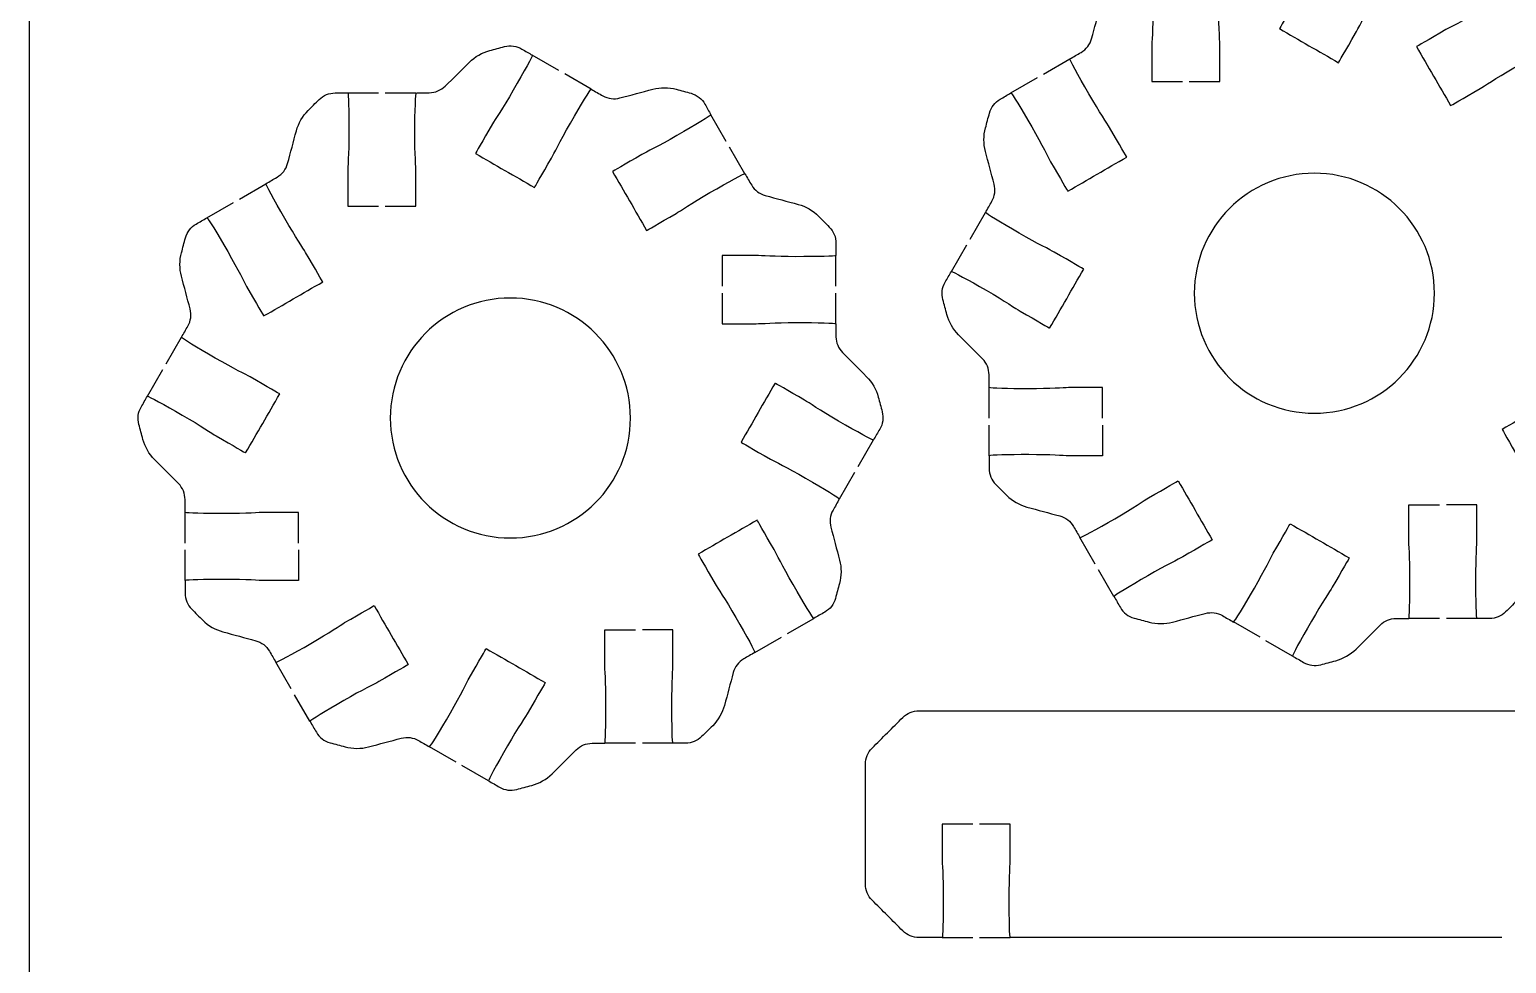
# Model space of a CAD drawing. Extents: x 0 to 400, y 230 to 450.
# Drawn here: x 135 to 200.1, y 370.4 to 411.6 of the extents above; entities that cross this region are included whole.
import ezdxf

# ---------------------------------------------------------------- set-up
doc = ezdxf.new("R2010")
doc.units = 0
doc.header["$MEASUREMENT"] = 0
doc.layers.add('DEFAULT', color=18, linetype='CONTINUOUS')

msp = doc.modelspace()

# ---------------------------------------------------------------- linework, layer by layer
at = {"layer": 'DEFAULT', "color": 1}
for points in [[(135.001, 242.147), (135.001, 437.847)], [(158.313, 409.76), (157.142, 410.434)], [(179.656, 409.595), (180.824, 410.272)], [(159.738, 408.935), (158.571, 409.609)], [(178.227, 408.769), (179.395, 409.446)], [(149.017, 408.773), (150.369, 408.776)], [(150.668, 408.78), (152.02, 408.783)], [(165.683, 406.638), (165.009, 407.809)], [(166.508, 405.213), (165.834, 406.381)], [(144.244, 404.095), (145.412, 404.772)], [(142.816, 403.269), (143.983, 403.947)], [(176.432, 402.334), (177.106, 403.506)], [(175.606, 400.906), (176.28, 402.077)], [(170.509, 400.256), (170.509, 401.604)], [(170.509, 398.605), (170.509, 399.953)], [(141.02, 396.835), (141.694, 398.006)], [(140.194, 395.406), (140.868, 396.577)], [(177.264, 394.432), (177.264, 395.783)], [(177.268, 392.781), (177.268, 394.132)], [(171.496, 392.312), (172.17, 393.48)], [(170.671, 390.883), (171.345, 392.051)], [(141.852, 388.932), (141.852, 390.283)], [(181.939, 388.008), (181.265, 389.179)], [(141.856, 387.281), (141.856, 388.632)], [(182.764, 386.579), (182.09, 387.747)], [(168.378, 384.942), (169.546, 385.616)], [(189.199, 384.78), (188.031, 385.458)], [(197.101, 385.609), (195.753, 385.609)], [(198.752, 385.609), (197.404, 385.609)], [(166.949, 384.117), (168.117, 384.791)], [(190.627, 383.955), (189.46, 384.632)], [(146.527, 382.508), (145.853, 383.679)], [(147.352, 381.079), (146.678, 382.247)], [(153.787, 379.28), (152.619, 379.958)], [(161.689, 380.109), (160.342, 380.109)], [(163.34, 380.109), (161.993, 380.109)], [(155.216, 378.455), (154.048, 379.132)], [(175.199, 371.547), (176.547, 371.547)], [(176.847, 371.547), (178.198, 371.547)]]:
    msp.add_lwpolyline(points, dxfattribs=at)
for points, knots in [([(186.08, 409.274), (186.531, 409.274), (186.981, 409.274), (187.431, 409.274), (187.431, 409.773), (187.431, 410.273), (187.431, 410.773), (187.431, 410.985), (187.382, 411.556), (187.382, 412.523), (187.382, 413.489), (187.424, 414.283), (187.452, 414.283), (187.642, 414.283), (187.831, 414.283), (188.02, 414.283), (188.285, 414.283), (188.539, 414.389), (188.726, 414.576), (189.079, 414.925), (189.432, 415.274), (189.784, 415.624), (190.031, 415.871), (190.342, 416.05), (190.68, 416.139), (190.898, 416.196), (191.116, 416.254), (191.333, 416.312), (191.594, 416.382), (191.869, 416.343), (192.102, 416.206), (192.253, 416.115), (192.403, 416.025), (192.554, 415.934), (192.578, 415.92), (192.204, 415.232), (191.721, 414.392), (191.238, 413.556), (190.91, 413.087), (190.804, 412.904), (190.366, 412.145), (190.052, 411.605), (190.052, 411.605), (190.919, 411.105), (191.786, 410.604), (192.652, 410.103), (192.652, 410.103), (192.966, 410.642), (193.404, 411.401), (193.51, 411.584), (193.753, 412.103), (194.236, 412.943), (194.716, 413.772), (195.122, 414.431), (195.154, 414.431), (195.325, 414.335), (195.497, 414.238), (195.669, 414.142), (195.894, 414.015), (196.163, 413.983), (196.413, 414.05), (196.898, 414.178), (197.382, 414.307), (197.866, 414.435), (198.205, 414.523), (198.561, 414.523), (198.897, 414.431), (199.114, 414.372), (199.332, 414.314), (199.549, 414.255), (199.81, 414.184), (200.033, 414.011), (200.163, 413.775), (200.249, 413.62), (200.335, 413.465), (200.421, 413.309), (200.421, 413.278), (199.757, 412.872), (198.928, 412.392), (198.092, 411.909), (197.57, 411.665), (197.387, 411.56), (196.632, 411.122), (196.088, 410.812), (196.088, 410.812), (196.589, 409.945), (197.09, 409.078), (197.591, 408.212), (197.591, 408.212), (198.131, 408.522), (198.89, 408.96), (199.073, 409.065), (199.542, 409.394), (200.382, 409.877), (201.218, 410.36), (201.906, 410.734), (201.92, 410.709), (202.02, 410.541), (202.12, 410.373), (202.22, 410.205), (202.354, 409.983), (202.569, 409.817), (202.819, 409.75), (203.302, 409.621), (203.784, 409.491), (204.266, 409.362), (204.605, 409.27), (204.915, 409.09), (205.165, 408.84), (205.323, 408.681), (205.481, 408.522), (205.638, 408.363), (205.829, 408.173), (205.935, 407.912), (205.927, 407.644), (205.925, 407.464), (205.923, 407.284), (205.92, 407.104), (205.92, 407.076), (205.137, 407.055), (204.171, 407.055), (203.204, 407.055), (202.633, 407.104), (202.421, 407.104), (201.921, 407.104), (201.421, 407.104), (200.922, 407.104), (200.922, 406.655), (200.922, 406.206), (200.922, 405.756)], [0, 0, 0, 0, 3.83, 3.83, 3.83, 8.08, 8.08, 8.08, 9.08, 9.08, 9.08, 10.08, 10.08, 10.08, 11.69, 11.69, 11.69, 12.69, 12.69, 12.69, 16.911481, 16.911481, 16.911481, 17.911481, 17.911481, 17.911481, 19.825273, 19.825273, 19.825273, 20.825273, 20.825273, 20.825273, 22.319026, 22.319026, 22.319026, 23.319026, 23.319026, 23.319026, 24.319026, 24.319026, 24.319026, 25.319026, 25.319026, 25.319026, 33.831635, 33.831635, 33.831635, 34.831635, 34.831635, 34.831635, 35.831635, 35.831635, 35.831635, 36.831635, 36.831635, 36.831635, 38.50615, 38.50615, 38.50615, 39.50615, 39.50615, 39.50615, 43.767898, 43.767898, 43.767898, 44.767898, 44.767898, 44.767898, 46.684275, 46.684275, 46.684275, 47.684275, 47.684275, 47.684275, 49.192685, 49.192685, 49.192685, 50.192685, 50.192685, 50.192685, 51.192685, 51.192685, 51.192685, 52.192685, 52.192685, 52.192685, 60.705293, 60.705293, 60.705293, 61.705293, 61.705293, 61.705293, 62.705293, 62.705293, 62.705293, 63.705293, 63.705293, 63.705293, 65.368843, 65.368843, 65.368843, 66.368843, 66.368843, 66.368843, 70.61384, 70.61384, 70.61384, 71.61384, 71.61384, 71.61384, 73.515971, 73.515971, 73.515971, 74.515971, 74.515971, 74.515971, 76.046102, 76.046102, 76.046102, 77.046102, 77.046102, 77.046102, 78.046102, 78.046102, 78.046102, 82.296102, 82.296102, 82.296102, 86.116102, 86.116102, 86.116102, 86.116102]), ([(182.26, 394.432), (182.26, 394.883), (182.26, 395.333), (182.26, 395.783), (181.76, 395.783), (181.26, 395.783), (180.76, 395.783), (180.549, 395.783), (179.977, 395.734), (179.011, 395.734), (178.09, 395.734), (177.335, 395.752), (177.264, 395.783), (177.264, 395.972), (177.264, 396.16), (177.264, 396.348), (177.264, 396.612), (177.158, 396.866), (176.975, 397.053), (176.623, 397.406), (176.272, 397.759), (175.92, 398.112), (175.673, 398.359), (175.497, 398.669), (175.405, 399.004), (175.346, 399.224), (175.288, 399.444), (175.229, 399.664), (175.158, 399.921), (175.193, 400.197), (175.328, 400.426), (175.42, 400.586), (175.513, 400.746), (175.606, 400.906), (175.673, 400.895), (176.34, 400.535), (177.141, 400.073), (177.977, 399.59), (178.45, 399.262), (178.633, 399.156), (179.388, 398.719), (179.931, 398.405), (179.931, 398.405), (180.431, 399.271), (180.931, 400.138), (181.431, 401.005), (181.431, 401.005), (180.891, 401.318), (180.132, 401.756), (179.949, 401.862), (179.43, 402.105), (178.594, 402.588), (177.779, 403.058), (177.13, 403.456), (177.106, 403.502), (177.2, 403.667), (177.294, 403.831), (177.388, 403.996), (177.518, 404.225), (177.554, 404.497), (177.487, 404.751), (177.358, 405.232), (177.23, 405.713), (177.102, 406.194), (177.014, 406.533), (177.014, 406.889), (177.106, 407.228), (177.164, 407.447), (177.223, 407.667), (177.282, 407.887), (177.349, 408.141), (177.518, 408.36), (177.748, 408.494), (177.908, 408.586), (178.067, 408.677), (178.227, 408.769), (178.273, 408.744), (178.672, 408.092), (179.141, 407.28), (179.624, 406.444), (179.868, 405.926), (179.974, 405.742), (180.411, 404.984), (180.725, 404.441), (180.725, 404.441), (181.592, 404.942), (182.458, 405.442), (183.325, 405.943), (183.325, 405.943), (183.011, 406.483), (182.574, 407.242), (182.468, 407.425), (182.14, 407.894), (181.656, 408.734), (181.173, 409.57), (180.799, 410.258), (180.824, 410.272), (180.987, 410.367), (181.151, 410.462), (181.314, 410.558), (181.543, 410.688), (181.709, 410.907), (181.78, 411.161), (181.909, 411.642), (182.039, 412.123), (182.168, 412.604), (182.26, 412.943), (182.436, 413.249), (182.683, 413.496), (182.844, 413.657), (183.005, 413.819), (183.166, 413.98), (183.353, 414.167), (183.607, 414.272), (183.875, 414.272), (184.06, 414.272), (184.245, 414.272), (184.429, 414.272), (184.457, 414.272), (184.479, 413.489), (184.479, 412.523), (184.479, 411.556), (184.429, 410.985), (184.429, 410.773), (184.429, 410.273), (184.429, 409.773), (184.429, 409.274), (184.88, 409.274), (185.33, 409.274), (185.78, 409.274)], [0, 0, 0, 0, 3.83, 3.83, 3.83, 8.08, 8.08, 8.08, 9.08, 9.08, 9.08, 10.08, 10.08, 10.08, 11.68, 11.68, 11.68, 12.68, 12.68, 12.68, 16.915576, 16.915576, 16.915576, 17.915576, 17.915576, 17.915576, 19.851267, 19.851267, 19.851267, 20.851267, 20.851267, 20.851267, 22.424067, 22.424067, 22.424067, 23.424067, 23.424067, 23.424067, 24.424067, 24.424067, 24.424067, 25.424067, 25.424067, 25.424067, 33.931675, 33.931675, 33.931675, 34.931675, 34.931675, 34.931675, 35.931675, 35.931675, 35.931675, 36.931675, 36.931675, 36.931675, 38.544127, 38.544127, 38.544127, 39.544127, 39.544127, 39.544127, 43.77688, 43.77688, 43.77688, 44.77688, 44.77688, 44.77688, 46.712571, 46.712571, 46.712571, 47.712571, 47.712571, 47.712571, 49.280372, 49.280372, 49.280372, 50.280372, 50.280372, 50.280372, 51.280372, 51.280372, 51.280372, 52.280372, 52.280372, 52.280372, 60.79298, 60.79298, 60.79298, 61.79298, 61.79298, 61.79298, 62.79298, 62.79298, 62.79298, 63.79298, 63.79298, 63.79298, 65.401769, 65.401769, 65.401769, 66.401769, 66.401769, 66.401769, 70.637108, 70.637108, 70.637108, 71.637108, 71.637108, 71.637108, 73.574581, 73.574581, 73.574581, 74.574581, 74.574581, 74.574581, 76.144581, 76.144581, 76.144581, 77.144581, 77.144581, 77.144581, 78.144581, 78.144581, 78.144581, 82.394581, 82.394581, 82.394581, 86.224581, 86.224581, 86.224581, 86.224581]), ([(150.668, 403.774), (151.119, 403.774), (151.569, 403.774), (152.02, 403.774), (152.02, 404.273), (152.02, 404.773), (152.02, 405.273), (152.02, 405.485), (151.97, 406.056), (151.97, 407.023), (151.97, 407.989), (152.012, 408.783), (152.041, 408.783), (152.23, 408.783), (152.419, 408.783), (152.609, 408.783), (152.873, 408.783), (153.127, 408.889), (153.314, 409.076), (153.667, 409.425), (154.02, 409.774), (154.373, 410.124), (154.62, 410.371), (154.93, 410.551), (155.269, 410.639), (155.486, 410.696), (155.704, 410.754), (155.921, 410.812), (156.182, 410.882), (156.457, 410.843), (156.69, 410.706), (156.841, 410.615), (156.991, 410.525), (157.142, 410.434), (157.167, 410.42), (156.793, 409.732), (156.309, 408.892), (155.826, 408.056), (155.498, 407.587), (155.392, 407.404), (154.955, 406.645), (154.641, 406.106), (154.641, 406.106), (155.507, 405.605), (156.374, 405.104), (157.241, 404.603), (157.241, 404.603), (157.555, 405.142), (157.992, 405.901), (158.098, 406.084), (158.341, 406.603), (158.825, 407.443), (159.304, 408.272), (159.71, 408.931), (159.742, 408.931), (159.914, 408.835), (160.085, 408.738), (160.257, 408.642), (160.483, 408.515), (160.751, 408.483), (161.001, 408.55), (161.486, 408.678), (161.97, 408.807), (162.455, 408.935), (162.793, 409.023), (163.15, 409.023), (163.485, 408.931), (163.702, 408.872), (163.92, 408.814), (164.137, 408.755), (164.399, 408.684), (164.621, 408.511), (164.751, 408.275), (164.837, 408.12), (164.923, 407.965), (165.009, 407.809), (165.009, 407.778), (164.346, 407.372), (163.517, 406.892), (162.68, 406.409), (162.158, 406.165), (161.975, 406.06), (161.22, 405.622), (160.677, 405.312), (160.677, 405.312), (161.178, 404.445), (161.679, 403.578), (162.18, 402.712), (162.18, 402.712), (162.719, 403.022), (163.478, 403.46), (163.661, 403.566), (164.13, 403.894), (164.97, 404.377), (165.806, 404.86), (166.494, 405.234), (166.508, 405.209), (166.608, 405.041), (166.708, 404.873), (166.808, 404.705), (166.942, 404.483), (167.157, 404.317), (167.408, 404.25), (167.89, 404.121), (168.372, 403.991), (168.854, 403.862), (169.193, 403.77), (169.503, 403.59), (169.754, 403.34), (169.911, 403.181), (170.069, 403.022), (170.226, 402.863), (170.417, 402.673), (170.523, 402.412), (170.516, 402.144), (170.513, 401.964), (170.511, 401.784), (170.509, 401.604), (170.509, 401.576), (169.725, 401.555), (168.759, 401.555), (167.792, 401.555), (167.221, 401.604), (167.009, 401.604), (166.509, 401.604), (166.01, 401.604), (165.51, 401.604), (165.51, 401.155), (165.51, 400.706), (165.51, 400.256)], [0, 0, 0, 0, 3.83, 3.83, 3.83, 8.08, 8.08, 8.08, 9.08, 9.08, 9.08, 10.08, 10.08, 10.08, 11.69, 11.69, 11.69, 12.69, 12.69, 12.69, 16.911481, 16.911481, 16.911481, 17.911481, 17.911481, 17.911481, 19.825273, 19.825273, 19.825273, 20.825273, 20.825273, 20.825273, 22.319026, 22.319026, 22.319026, 23.319026, 23.319026, 23.319026, 24.319026, 24.319026, 24.319026, 25.319026, 25.319026, 25.319026, 33.831635, 33.831635, 33.831635, 34.831635, 34.831635, 34.831635, 35.831635, 35.831635, 35.831635, 36.831635, 36.831635, 36.831635, 38.50615, 38.50615, 38.50615, 39.50615, 39.50615, 39.50615, 43.767898, 43.767898, 43.767898, 44.767898, 44.767898, 44.767898, 46.684275, 46.684275, 46.684275, 47.684275, 47.684275, 47.684275, 49.192685, 49.192685, 49.192685, 50.192685, 50.192685, 50.192685, 51.192685, 51.192685, 51.192685, 52.192685, 52.192685, 52.192685, 60.705293, 60.705293, 60.705293, 61.705293, 61.705293, 61.705293, 62.705293, 62.705293, 62.705293, 63.705293, 63.705293, 63.705293, 65.368843, 65.368843, 65.368843, 66.368843, 66.368843, 66.368843, 70.61384, 70.61384, 70.61384, 71.61384, 71.61384, 71.61384, 73.515971, 73.515971, 73.515971, 74.515971, 74.515971, 74.515971, 76.046102, 76.046102, 76.046102, 77.046102, 77.046102, 77.046102, 78.046102, 78.046102, 78.046102, 82.296102, 82.296102, 82.296102, 86.116102, 86.116102, 86.116102, 86.116102]), ([(146.848, 388.932), (146.848, 389.383), (146.848, 389.833), (146.848, 390.283), (146.348, 390.283), (145.848, 390.283), (145.349, 390.283), (145.137, 390.283), (144.565, 390.234), (143.599, 390.234), (142.678, 390.234), (141.923, 390.252), (141.852, 390.283), (141.852, 390.472), (141.852, 390.66), (141.852, 390.848), (141.852, 391.112), (141.747, 391.366), (141.563, 391.553), (141.212, 391.906), (140.86, 392.259), (140.508, 392.612), (140.261, 392.859), (140.085, 393.169), (139.993, 393.504), (139.935, 393.724), (139.876, 393.944), (139.817, 394.164), (139.746, 394.422), (139.782, 394.697), (139.916, 394.926), (140.009, 395.086), (140.102, 395.246), (140.194, 395.406), (140.261, 395.395), (140.928, 395.035), (141.729, 394.573), (142.565, 394.09), (143.038, 393.762), (143.221, 393.656), (143.976, 393.219), (144.519, 392.905), (144.519, 392.905), (145.019, 393.771), (145.519, 394.638), (146.019, 395.505), (146.019, 395.505), (145.479, 395.819), (144.721, 396.256), (144.537, 396.362), (144.019, 396.605), (143.182, 397.089), (142.368, 397.558), (141.718, 397.956), (141.694, 398.002), (141.788, 398.167), (141.882, 398.331), (141.976, 398.496), (142.106, 398.725), (142.142, 398.997), (142.075, 399.251), (141.947, 399.732), (141.818, 400.213), (141.69, 400.694), (141.602, 401.033), (141.602, 401.389), (141.694, 401.728), (141.753, 401.947), (141.811, 402.167), (141.87, 402.387), (141.937, 402.641), (142.106, 402.86), (142.336, 402.994), (142.496, 403.086), (142.656, 403.177), (142.816, 403.269), (142.861, 403.244), (143.26, 402.592), (143.729, 401.78), (144.213, 400.944), (144.456, 400.426), (144.562, 400.242), (144.999, 399.484), (145.313, 398.941), (145.313, 398.941), (146.18, 399.442), (147.047, 399.942), (147.913, 400.443), (147.913, 400.443), (147.599, 400.983), (147.162, 401.742), (147.056, 401.925), (146.728, 402.394), (146.245, 403.234), (145.761, 404.07), (145.387, 404.758), (145.412, 404.772), (145.575, 404.867), (145.739, 404.963), (145.902, 405.058), (146.132, 405.188), (146.297, 405.407), (146.368, 405.661), (146.497, 406.142), (146.627, 406.623), (146.756, 407.104), (146.848, 407.443), (147.024, 407.749), (147.271, 407.996), (147.432, 408.157), (147.593, 408.319), (147.754, 408.48), (147.941, 408.667), (148.195, 408.773), (148.464, 408.773), (148.648, 408.773), (148.833, 408.773), (149.017, 408.773), (149.046, 408.773), (149.067, 407.989), (149.067, 407.023), (149.067, 406.056), (149.017, 405.485), (149.017, 405.273), (149.017, 404.773), (149.017, 404.273), (149.017, 403.774), (149.468, 403.774), (149.918, 403.774), (150.369, 403.774)], [0, 0, 0, 0, 3.83, 3.83, 3.83, 8.08, 8.08, 8.08, 9.08, 9.08, 9.08, 10.08, 10.08, 10.08, 11.68, 11.68, 11.68, 12.68, 12.68, 12.68, 16.915576, 16.915576, 16.915576, 17.915576, 17.915576, 17.915576, 19.851267, 19.851267, 19.851267, 20.851267, 20.851267, 20.851267, 22.424067, 22.424067, 22.424067, 23.424067, 23.424067, 23.424067, 24.424067, 24.424067, 24.424067, 25.424067, 25.424067, 25.424067, 33.931675, 33.931675, 33.931675, 34.931675, 34.931675, 34.931675, 35.931675, 35.931675, 35.931675, 36.931675, 36.931675, 36.931675, 38.544127, 38.544127, 38.544127, 39.544127, 39.544127, 39.544127, 43.77688, 43.77688, 43.77688, 44.77688, 44.77688, 44.77688, 46.712571, 46.712571, 46.712571, 47.712571, 47.712571, 47.712571, 49.280372, 49.280372, 49.280372, 50.280372, 50.280372, 50.280372, 51.280372, 51.280372, 51.280372, 52.280372, 52.280372, 52.280372, 60.79298, 60.79298, 60.79298, 61.79298, 61.79298, 61.79298, 62.79298, 62.79298, 62.79298, 63.79298, 63.79298, 63.79298, 65.401769, 65.401769, 65.401769, 66.401769, 66.401769, 66.401769, 70.637108, 70.637108, 70.637108, 71.637108, 71.637108, 71.637108, 73.574581, 73.574581, 73.574581, 74.574581, 74.574581, 74.574581, 76.144581, 76.144581, 76.144581, 77.144581, 77.144581, 77.144581, 78.144581, 78.144581, 78.144581, 82.394581, 82.394581, 82.394581, 86.224581, 86.224581, 86.224581, 86.224581]), ([(200.922, 405.453), (200.922, 405.003), (200.922, 404.552), (200.922, 404.102), (201.421, 404.102), (201.921, 404.102), (202.421, 404.102), (202.633, 404.102), (203.204, 404.151), (204.171, 404.151), (205.137, 404.151), (205.92, 404.13), (205.92, 404.102), (205.924, 403.909), (205.927, 403.716), (205.931, 403.523), (205.935, 403.262), (206.037, 403.015), (206.22, 402.832), (206.573, 402.477), (206.926, 402.122), (207.279, 401.767), (207.526, 401.516), (207.705, 401.209), (207.794, 400.87), (207.851, 400.653), (207.909, 400.435), (207.967, 400.218), (208.037, 399.957), (207.998, 399.678), (207.861, 399.449), (207.768, 399.292), (207.675, 399.136), (207.582, 398.98), (207.568, 398.958), (206.876, 399.329), (206.04, 399.812), (205.204, 400.295), (204.735, 400.624), (204.552, 400.729), (203.793, 401.167), (203.25, 401.481), (203.25, 401.481), (202.75, 400.614), (202.25, 399.747), (201.751, 398.881), (201.751, 398.881), (202.29, 398.567), (203.049, 398.129), (203.232, 398.024), (203.751, 397.784), (204.59, 397.3), (205.419, 396.821), (206.079, 396.411), (206.079, 396.38), (205.986, 396.213), (205.893, 396.046), (205.8, 395.879), (205.67, 395.653), (205.638, 395.385), (205.705, 395.134), (205.833, 394.65), (205.962, 394.165), (206.09, 393.681), (206.178, 393.346), (206.178, 392.989), (206.086, 392.651), (206.027, 392.433), (205.969, 392.216), (205.91, 391.998), (205.839, 391.741), (205.67, 391.518), (205.437, 391.388), (205.277, 391.297), (205.117, 391.207), (204.957, 391.116), (204.926, 391.116), (204.52, 391.776), (204.04, 392.605), (203.557, 393.444), (203.313, 393.963), (203.208, 394.147), (202.77, 394.905), (202.46, 395.445), (202.46, 395.445), (201.593, 394.944), (200.726, 394.443), (199.86, 393.942), (199.86, 393.942), (200.17, 393.402), (200.608, 392.644), (200.713, 392.46), (201.041, 391.991), (201.525, 391.155), (202.008, 390.315), (202.382, 389.627), (202.357, 389.613), (202.194, 389.518), (202.03, 389.423), (201.867, 389.328), (201.641, 389.194), (201.475, 388.978), (201.408, 388.724), (201.279, 388.243), (201.15, 387.762), (201.02, 387.281), (200.929, 386.943), (200.749, 386.632), (200.502, 386.385), (200.339, 386.224), (200.177, 386.063), (200.015, 385.902), (199.828, 385.715), (199.574, 385.609), (199.309, 385.609), (199.124, 385.609), (198.938, 385.609), (198.752, 385.609), (198.724, 385.609), (198.703, 386.396), (198.703, 387.363), (198.703, 388.329), (198.752, 388.901), (198.752, 389.112), (198.752, 389.613), (198.752, 390.114), (198.752, 390.615), (198.303, 390.615), (197.854, 390.615), (197.404, 390.615)], [0, 0, 0, 0, 3.83, 3.83, 3.83, 8.08, 8.08, 8.08, 9.08, 9.08, 9.08, 10.08, 10.08, 10.08, 11.720274, 11.720274, 11.720274, 12.720274, 12.720274, 12.720274, 16.977081, 16.977081, 16.977081, 17.977081, 17.977081, 17.977081, 19.890873, 19.890873, 19.890873, 20.890873, 20.890873, 20.890873, 22.437805, 22.437805, 22.437805, 23.437805, 23.437805, 23.437805, 24.437805, 24.437805, 24.437805, 25.437805, 25.437805, 25.437805, 33.945414, 33.945414, 33.945414, 34.945414, 34.945414, 34.945414, 35.945414, 35.945414, 35.945414, 36.945414, 36.945414, 36.945414, 38.570375, 38.570375, 38.570375, 39.570375, 39.570375, 39.570375, 43.832124, 43.832124, 43.832124, 44.832124, 44.832124, 44.832124, 46.7485, 46.7485, 46.7485, 47.7485, 47.7485, 47.7485, 49.31135, 49.31135, 49.31135, 50.31135, 50.31135, 50.31135, 51.31135, 51.31135, 51.31135, 52.31135, 52.31135, 52.31135, 60.823959, 60.823959, 60.823959, 61.823959, 61.823959, 61.823959, 62.823959, 62.823959, 62.823959, 63.823959, 63.823959, 63.823959, 65.432747, 65.432747, 65.432747, 66.432747, 66.432747, 66.432747, 70.668086, 70.668086, 70.668086, 71.668086, 71.668086, 71.668086, 73.612643, 73.612643, 73.612643, 74.612643, 74.612643, 74.612643, 76.192643, 76.192643, 76.192643, 77.192643, 77.192643, 77.192643, 78.192643, 78.192643, 78.192643, 82.452643, 82.452643, 82.452643, 86.272643, 86.272643, 86.272643, 86.272643]), ([(186.303, 399.943), (186.303, 402.864), (188.67, 405.231), (191.591, 405.231), (194.512, 405.231), (196.879, 402.864), (196.879, 399.943), (196.879, 397.022), (194.512, 394.659), (191.591, 394.659), (188.67, 394.659), (186.303, 397.022), (186.303, 399.943)], [1, 1, 1, 1, 2, 2, 2, 3, 3, 3, 4, 4, 4, 5, 5, 5, 5]), ([(150.891, 394.443), (150.891, 397.364), (153.258, 399.732), (156.179, 399.732), (159.1, 399.732), (161.468, 397.364), (161.468, 394.443), (161.468, 391.522), (159.1, 389.159), (156.179, 389.159), (153.258, 389.159), (150.891, 391.522), (150.891, 394.443)], [1, 1, 1, 1, 2, 2, 2, 3, 3, 3, 4, 4, 4, 5, 5, 5, 5]), ([(165.51, 399.953), (165.51, 399.503), (165.51, 399.052), (165.51, 398.602), (166.01, 398.602), (166.509, 398.602), (167.009, 398.602), (167.221, 398.602), (167.792, 398.651), (168.759, 398.651), (169.725, 398.651), (170.509, 398.63), (170.509, 398.602), (170.512, 398.409), (170.516, 398.216), (170.519, 398.023), (170.523, 397.762), (170.625, 397.515), (170.808, 397.332), (171.161, 396.977), (171.514, 396.622), (171.867, 396.267), (172.114, 396.016), (172.294, 395.709), (172.382, 395.37), (172.439, 395.153), (172.497, 394.935), (172.555, 394.718), (172.625, 394.457), (172.586, 394.178), (172.449, 393.949), (172.356, 393.792), (172.263, 393.636), (172.17, 393.48), (172.156, 393.458), (171.465, 393.829), (170.629, 394.312), (169.792, 394.795), (169.323, 395.124), (169.14, 395.229), (168.381, 395.667), (167.838, 395.981), (167.838, 395.981), (167.338, 395.114), (166.839, 394.247), (166.339, 393.381), (166.339, 393.381), (166.879, 393.067), (167.637, 392.629), (167.82, 392.524), (168.339, 392.284), (169.179, 391.8), (170.008, 391.321), (170.667, 390.911), (170.667, 390.88), (170.574, 390.713), (170.482, 390.546), (170.389, 390.379), (170.258, 390.153), (170.226, 389.885), (170.293, 389.634), (170.422, 389.15), (170.55, 388.665), (170.678, 388.181), (170.766, 387.846), (170.766, 387.489), (170.674, 387.151), (170.616, 386.933), (170.557, 386.716), (170.498, 386.498), (170.427, 386.241), (170.258, 386.018), (170.025, 385.888), (169.865, 385.797), (169.705, 385.707), (169.546, 385.616), (169.514, 385.616), (169.108, 386.276), (168.628, 387.105), (168.145, 387.945), (167.902, 388.463), (167.796, 388.647), (167.358, 389.405), (167.048, 389.945), (167.048, 389.945), (166.181, 389.444), (165.315, 388.943), (164.448, 388.442), (164.448, 388.442), (164.758, 387.902), (165.196, 387.144), (165.302, 386.96), (165.63, 386.491), (166.113, 385.655), (166.596, 384.815), (166.97, 384.127), (166.946, 384.113), (166.782, 384.018), (166.619, 383.923), (166.455, 383.828), (166.229, 383.694), (166.064, 383.478), (165.997, 383.224), (165.867, 382.743), (165.738, 382.262), (165.609, 381.781), (165.517, 381.443), (165.337, 381.132), (165.09, 380.885), (164.928, 380.724), (164.765, 380.563), (164.603, 380.402), (164.416, 380.215), (164.162, 380.109), (163.898, 380.109), (163.712, 380.109), (163.526, 380.109), (163.34, 380.109), (163.312, 380.109), (163.291, 380.896), (163.291, 381.863), (163.291, 382.829), (163.34, 383.401), (163.34, 383.612), (163.34, 384.113), (163.34, 384.614), (163.34, 385.115), (162.891, 385.115), (162.442, 385.115), (161.993, 385.115)], [0, 0, 0, 0, 3.83, 3.83, 3.83, 8.08, 8.08, 8.08, 9.08, 9.08, 9.08, 10.08, 10.08, 10.08, 11.720274, 11.720274, 11.720274, 12.720274, 12.720274, 12.720274, 16.977081, 16.977081, 16.977081, 17.977081, 17.977081, 17.977081, 19.890873, 19.890873, 19.890873, 20.890873, 20.890873, 20.890873, 22.437805, 22.437805, 22.437805, 23.437805, 23.437805, 23.437805, 24.437805, 24.437805, 24.437805, 25.437805, 25.437805, 25.437805, 33.945414, 33.945414, 33.945414, 34.945414, 34.945414, 34.945414, 35.945414, 35.945414, 35.945414, 36.945414, 36.945414, 36.945414, 38.570375, 38.570375, 38.570375, 39.570375, 39.570375, 39.570375, 43.832124, 43.832124, 43.832124, 44.832124, 44.832124, 44.832124, 46.7485, 46.7485, 46.7485, 47.7485, 47.7485, 47.7485, 49.31135, 49.31135, 49.31135, 50.31135, 50.31135, 50.31135, 51.31135, 51.31135, 51.31135, 52.31135, 52.31135, 52.31135, 60.823959, 60.823959, 60.823959, 61.823959, 61.823959, 61.823959, 62.823959, 62.823959, 62.823959, 63.823959, 63.823959, 63.823959, 65.432747, 65.432747, 65.432747, 66.432747, 66.432747, 66.432747, 70.668086, 70.668086, 70.668086, 71.668086, 71.668086, 71.668086, 73.612643, 73.612643, 73.612643, 74.612643, 74.612643, 74.612643, 76.192643, 76.192643, 76.192643, 77.192643, 77.192643, 77.192643, 78.192643, 78.192643, 78.192643, 82.452643, 82.452643, 82.452643, 86.272643, 86.272643, 86.272643, 86.272643]), ([(182.26, 394.132), (182.26, 393.682), (182.26, 393.232), (182.26, 392.781), (181.76, 392.781), (181.26, 392.781), (180.76, 392.781), (180.549, 392.781), (179.977, 392.831), (179.011, 392.831), (178.1, 392.831), (177.352, 392.813), (177.268, 392.781), (177.268, 392.597), (177.268, 392.412), (177.268, 392.227), (177.264, 391.963), (177.37, 391.705), (177.561, 391.518), (177.721, 391.357), (177.88, 391.196), (178.04, 391.035), (178.287, 390.788), (178.598, 390.612), (178.933, 390.52), (179.414, 390.391), (179.895, 390.261), (180.376, 390.132), (180.633, 390.061), (180.848, 389.896), (180.983, 389.666), (181.077, 389.503), (181.171, 389.339), (181.265, 389.176), (181.318, 389.176), (181.988, 389.539), (182.803, 390.008), (183.639, 390.492), (184.108, 390.82), (184.292, 390.926), (185.05, 391.363), (185.59, 391.677), (185.59, 391.677), (186.091, 390.81), (186.592, 389.944), (187.093, 389.077), (187.093, 389.077), (186.549, 388.763), (185.794, 388.326), (185.611, 388.22), (185.089, 387.976), (184.253, 387.493), (183.441, 387.024), (182.792, 386.625), (182.764, 386.579), (182.858, 386.418), (182.952, 386.257), (183.046, 386.096), (183.177, 385.867), (183.396, 385.697), (183.65, 385.63), (183.869, 385.572), (184.089, 385.513), (184.309, 385.454), (184.648, 385.362), (185.004, 385.362), (185.343, 385.451), (185.824, 385.579), (186.305, 385.707), (186.786, 385.835), (187.043, 385.902), (187.315, 385.867), (187.541, 385.736), (187.704, 385.642), (187.868, 385.548), (188.031, 385.454), (188.077, 385.482), (188.479, 386.131), (188.948, 386.946), (189.432, 387.782), (189.671, 388.301), (189.777, 388.484), (190.215, 389.243), (190.529, 389.783), (190.529, 389.783), (191.395, 389.283), (192.262, 388.783), (193.129, 388.283), (193.129, 388.283), (192.815, 387.74), (192.377, 386.985), (192.271, 386.802), (191.943, 386.329), (191.46, 385.493), (190.977, 384.657), (190.603, 383.969), (190.627, 383.955), (190.79, 383.862), (190.952, 383.769), (191.114, 383.676), (191.344, 383.542), (191.615, 383.507), (191.869, 383.574), (192.089, 383.633), (192.309, 383.691), (192.529, 383.75), (192.868, 383.842), (193.175, 384.018), (193.425, 384.265), (193.778, 384.617), (194.131, 384.968), (194.483, 385.32), (194.67, 385.507), (194.924, 385.609), (195.189, 385.609), (195.376, 385.609), (195.563, 385.609), (195.75, 385.609), (195.778, 385.609), (195.799, 386.396), (195.799, 387.363), (195.799, 388.329), (195.75, 388.901), (195.75, 389.112), (195.75, 389.613), (195.75, 390.114), (195.75, 390.615), (196.2, 390.615), (196.651, 390.615), (197.101, 390.615)], [0, 0, 0, 0, 3.83, 3.83, 3.83, 8.08, 8.08, 8.08, 9.08, 9.08, 9.08, 10.08, 10.08, 10.08, 11.65, 11.65, 11.65, 12.65, 12.65, 12.65, 14.580414, 14.580414, 14.580414, 15.580414, 15.580414, 15.580414, 19.815754, 19.815754, 19.815754, 20.815754, 20.815754, 20.815754, 22.419531, 22.419531, 22.419531, 23.419531, 23.419531, 23.419531, 24.419531, 24.419531, 24.419531, 25.419531, 25.419531, 25.419531, 33.932139, 33.932139, 33.932139, 34.932139, 34.932139, 34.932139, 35.932139, 35.932139, 35.932139, 36.932139, 36.932139, 36.932139, 38.518613, 38.518613, 38.518613, 39.518613, 39.518613, 39.518613, 41.454304, 41.454304, 41.454304, 42.454304, 42.454304, 42.454304, 46.687057, 46.687057, 46.687057, 47.687057, 47.687057, 47.687057, 49.290834, 49.290834, 49.290834, 50.290834, 50.290834, 50.290834, 51.290834, 51.290834, 51.290834, 52.290834, 52.290834, 52.290834, 60.798443, 60.798443, 60.798443, 61.798443, 61.798443, 61.798443, 62.798443, 62.798443, 62.798443, 63.798443, 63.798443, 63.798443, 65.388568, 65.388568, 65.388568, 66.388568, 66.388568, 66.388568, 68.324259, 68.324259, 68.324259, 69.324259, 69.324259, 69.324259, 73.559835, 73.559835, 73.559835, 74.559835, 74.559835, 74.559835, 76.149835, 76.149835, 76.149835, 77.149835, 77.149835, 77.149835, 78.149835, 78.149835, 78.149835, 82.409835, 82.409835, 82.409835, 86.239835, 86.239835, 86.239835, 86.239835]), ([(146.848, 388.632), (146.848, 388.182), (146.848, 387.732), (146.848, 387.281), (146.348, 387.281), (145.848, 387.281), (145.349, 387.281), (145.137, 387.281), (144.565, 387.331), (143.599, 387.331), (142.689, 387.331), (141.941, 387.313), (141.856, 387.281), (141.856, 387.097), (141.856, 386.912), (141.856, 386.727), (141.852, 386.463), (141.958, 386.205), (142.149, 386.018), (142.309, 385.857), (142.469, 385.696), (142.629, 385.535), (142.876, 385.288), (143.186, 385.112), (143.521, 385.02), (144.002, 384.891), (144.483, 384.761), (144.964, 384.632), (145.222, 384.561), (145.437, 384.396), (145.571, 384.166), (145.665, 384.003), (145.759, 383.839), (145.853, 383.676), (145.906, 383.676), (146.576, 384.039), (147.391, 384.508), (148.227, 384.992), (148.696, 385.32), (148.88, 385.426), (149.638, 385.863), (150.178, 386.177), (150.178, 386.177), (150.679, 385.31), (151.18, 384.444), (151.681, 383.577), (151.681, 383.577), (151.138, 383.263), (150.383, 382.826), (150.199, 382.72), (149.677, 382.476), (148.841, 381.993), (148.03, 381.524), (147.381, 381.125), (147.352, 381.079), (147.446, 380.918), (147.54, 380.757), (147.635, 380.596), (147.765, 380.367), (147.984, 380.198), (148.238, 380.13), (148.458, 380.072), (148.678, 380.013), (148.897, 379.954), (149.236, 379.862), (149.592, 379.862), (149.931, 379.951), (150.412, 380.079), (150.893, 380.207), (151.374, 380.335), (151.631, 380.402), (151.903, 380.367), (152.129, 380.236), (152.292, 380.142), (152.456, 380.048), (152.619, 379.954), (152.665, 379.982), (153.067, 380.631), (153.536, 381.446), (154.02, 382.282), (154.26, 382.801), (154.366, 382.984), (154.803, 383.743), (155.117, 384.283), (155.117, 384.283), (155.984, 383.783), (156.85, 383.283), (157.717, 382.783), (157.717, 382.783), (157.403, 382.24), (156.965, 381.485), (156.86, 381.302), (156.532, 380.829), (156.048, 379.993), (155.565, 379.157), (155.191, 378.469), (155.216, 378.455), (155.378, 378.362), (155.54, 378.269), (155.703, 378.176), (155.932, 378.042), (156.203, 378.007), (156.457, 378.074), (156.677, 378.133), (156.897, 378.191), (157.117, 378.25), (157.456, 378.342), (157.763, 378.518), (158.013, 378.765), (158.366, 379.117), (158.719, 379.468), (159.072, 379.82), (159.259, 380.007), (159.513, 380.109), (159.777, 380.109), (159.964, 380.109), (160.151, 380.109), (160.338, 380.109), (160.366, 380.109), (160.387, 380.896), (160.387, 381.863), (160.387, 382.829), (160.338, 383.401), (160.338, 383.612), (160.338, 384.113), (160.338, 384.614), (160.338, 385.115), (160.788, 385.115), (161.239, 385.115), (161.689, 385.115)], [0, 0, 0, 0, 3.83, 3.83, 3.83, 8.08, 8.08, 8.08, 9.08, 9.08, 9.08, 10.08, 10.08, 10.08, 11.65, 11.65, 11.65, 12.65, 12.65, 12.65, 14.580414, 14.580414, 14.580414, 15.580414, 15.580414, 15.580414, 19.815754, 19.815754, 19.815754, 20.815754, 20.815754, 20.815754, 22.419531, 22.419531, 22.419531, 23.419531, 23.419531, 23.419531, 24.419531, 24.419531, 24.419531, 25.419531, 25.419531, 25.419531, 33.932139, 33.932139, 33.932139, 34.932139, 34.932139, 34.932139, 35.932139, 35.932139, 35.932139, 36.932139, 36.932139, 36.932139, 38.518613, 38.518613, 38.518613, 39.518613, 39.518613, 39.518613, 41.454304, 41.454304, 41.454304, 42.454304, 42.454304, 42.454304, 46.687057, 46.687057, 46.687057, 47.687057, 47.687057, 47.687057, 49.290834, 49.290834, 49.290834, 50.290834, 50.290834, 50.290834, 51.290834, 51.290834, 51.290834, 52.290834, 52.290834, 52.290834, 60.798443, 60.798443, 60.798443, 61.798443, 61.798443, 61.798443, 62.798443, 62.798443, 62.798443, 63.798443, 63.798443, 63.798443, 65.388568, 65.388568, 65.388568, 66.388568, 66.388568, 66.388568, 68.324259, 68.324259, 68.324259, 69.324259, 69.324259, 69.324259, 73.559835, 73.559835, 73.559835, 74.559835, 74.559835, 74.559835, 76.149835, 76.149835, 76.149835, 77.149835, 77.149835, 77.149835, 78.149835, 78.149835, 78.149835, 82.409835, 82.409835, 82.409835, 86.239835, 86.239835, 86.239835, 86.239835]), ([(176.547, 376.546), (176.096, 376.546), (175.646, 376.546), (175.196, 376.546), (175.196, 376.046), (175.196, 375.546), (175.196, 375.046), (175.196, 374.835), (175.245, 374.263), (175.245, 373.297), (175.245, 372.33), (175.224, 371.547), (175.196, 371.547), (174.855, 371.547), (174.514, 371.547), (174.173, 371.547), (173.908, 371.547), (173.654, 371.653), (173.467, 371.84), (173.015, 372.291), (172.564, 372.743), (172.112, 373.194), (171.925, 373.381), (171.819, 373.635), (171.819, 373.903), (171.819, 375.666), (171.819, 377.429), (171.819, 379.192), (171.819, 379.456), (171.925, 379.71), (172.112, 379.897), (172.564, 380.349), (173.015, 380.8), (173.467, 381.252), (173.654, 381.439), (173.908, 381.545), (174.173, 381.545), (191.392, 381.545), (208.611, 381.545), (225.83, 381.545), (226.094, 381.545), (226.352, 381.439), (226.539, 381.252), (226.989, 380.8), (227.44, 380.349), (227.89, 379.897), (228.077, 379.71), (228.183, 379.456), (228.183, 379.192), (228.183, 377.428), (228.183, 375.664), (228.183, 373.9), (228.183, 373.635), (228.077, 373.381), (227.89, 373.194), (227.44, 372.743), (226.989, 372.291), (226.539, 371.84), (226.352, 371.653), (226.094, 371.547), (225.83, 371.547), (225.489, 371.547), (225.148, 371.547), (224.807, 371.547), (224.807, 371.547), (224.803, 371.55), (224.803, 371.557), (224.775, 371.646), (224.757, 372.39), (224.757, 373.297), (224.757, 374.263), (224.807, 374.835), (224.807, 375.046), (224.807, 375.546), (224.807, 376.046), (224.807, 376.546), (224.355, 376.546), (223.904, 376.546), (223.452, 376.546)], [0, 0, 0, 0, 3.83, 3.83, 3.83, 8.08, 8.08, 8.08, 9.08, 9.08, 9.08, 10.08, 10.08, 10.08, 12.98, 12.98, 12.98, 13.98, 13.98, 13.98, 19.41058, 19.41058, 19.41058, 20.41058, 20.41058, 20.41058, 35.40058, 35.40058, 35.40058, 36.40058, 36.40058, 36.40058, 41.83116, 41.83116, 41.83116, 42.83116, 42.83116, 42.83116, 189.26116, 189.26116, 189.26116, 190.26116, 190.26116, 190.26116, 195.684674, 195.684674, 195.684674, 196.684674, 196.684674, 196.684674, 211.684674, 211.684674, 211.684674, 212.684674, 212.684674, 212.684674, 218.108187, 218.108187, 218.108187, 219.108187, 219.108187, 219.108187, 222.008187, 222.008187, 222.008187, 223.008187, 223.008187, 223.008187, 224.008187, 224.008187, 224.008187, 225.008187, 225.008187, 225.008187, 229.258187, 229.258187, 229.258187, 233.098187, 233.098187, 233.098187, 233.098187]), ([(199.851, 371.547), (192.633, 371.547), (185.416, 371.547), (178.198, 371.547), (178.169, 371.547), (178.148, 372.33), (178.148, 373.297), (178.148, 374.263), (178.198, 374.835), (178.198, 375.046), (178.198, 375.546), (178.198, 376.046), (178.198, 376.546), (177.747, 376.546), (177.297, 376.546), (176.847, 376.546)], [0, 0, 0, 0, 61.38, 61.38, 61.38, 62.38, 62.38, 62.38, 63.38, 63.38, 63.38, 67.63, 67.63, 67.63, 71.46, 71.46, 71.46, 71.46])]:
    msp.add_open_spline(points, degree=3, knots=knots, dxfattribs=at)

doc.saveas('drawing.dxf')
